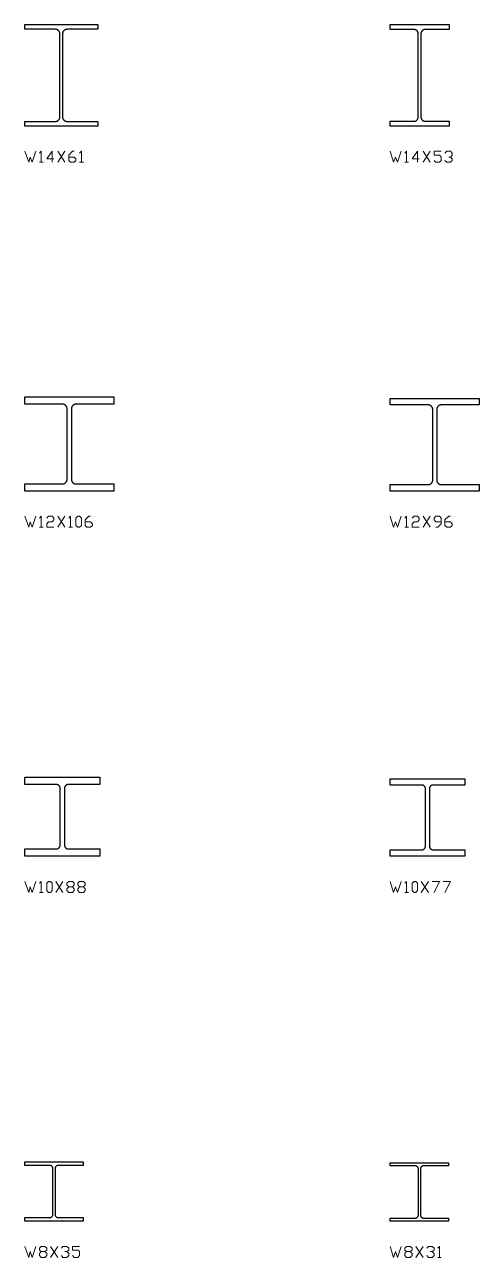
# Model space of a CAD drawing. Header units: inches. Extents: x 0 to 967, y -705 to 45.
# Drawn here: x 500 to 562.2, y -655 to -486.1 of the extents above; entities that cross this region are included whole.
import ezdxf

# ---------------------------------------------------------------- set-up
doc = ezdxf.new("R2010")
doc.units = ezdxf.units.IN
doc.header["$MEASUREMENT"] = 0
doc.layers.add('AISC_STEEL', color=7, linetype='Continuous')

msp = doc.modelspace()

# ---------------------------------------------------------------- linework, layer by layer
at = {"color": 3, "lineweight": 0}
for p, q in [((504.52, -504.95), (505.5, -503.45)), ((504.52, -503.45), (505.5, -504.95)), ((554.51, -504.95), (555.49, -503.45)), ((554.51, -503.45), (555.49, -504.95)), ((502.04, -504.95), (502.51, -504.95)), ((507.52, -504.95), (508.03, -504.95)), ((552.03, -504.95), (552.49, -504.95)), ((504.52, -554.93), (505.5, -553.44)), ((504.52, -553.44), (505.5, -554.93)), ((554.51, -554.93), (555.49, -553.44)), ((554.51, -553.44), (555.49, -554.93)), ((502.04, -554.93), (502.51, -554.93)), ((506.02, -554.93), (506.54, -554.93)), ((552.03, -554.93), (552.49, -554.93)), ((504.26, -604.97), (505.24, -603.47)), ((504.26, -603.47), (505.24, -604.97)), ((506.02, -604.2), (506.54, -604.2)), ((507.52, -604.2), (508.03, -604.2)), ((554.25, -604.97), (555.23, -603.47)), ((554.25, -603.47), (555.23, -604.97)), ((502.04, -604.97), (502.51, -604.97)), ((552.03, -604.97), (552.49, -604.97)), ((503.54, -654.96), (504.52, -653.46)), ((503.54, -653.46), (504.52, -654.96)), ((553.53, -654.96), (554.51, -653.46)), ((553.53, -653.46), (554.51, -654.96)), ((502.25, -654.18), (502.77, -654.18)), ((552.24, -654.18), (552.75, -654.18)), ((556.52, -654.96), (556.99, -654.96))]:
    msp.add_line(p, q, dxfattribs=at)
for points in [[(500.03, -503.45), (500.55, -504.95), (500.75, -504.23), (501.01, -504.95), (501.53, -503.45)], [(502.04, -503.71), (502.25, -503.45), (502.25, -504.95)], [(504.01, -504.48), (503.02, -504.48), (503.75, -503.45), (503.75, -504.95)], [(506.02, -504.23), (506.79, -504.23), (507, -504.48), (507, -504.69), (506.79, -504.95), (506.28, -504.95), (506.02, -504.69), (506.02, -503.97), (506.54, -503.45), (506.79, -503.45)], [(507.52, -503.71), (507.78, -503.45), (507.78, -504.95)], [(550.02, -503.45), (550.48, -504.95), (550.74, -504.23), (551, -504.95), (551.51, -503.45)], [(552.03, -503.71), (552.24, -503.45), (552.24, -504.95)], [(553.99, -504.48), (553.01, -504.48), (553.73, -503.45), (553.73, -504.95)], [(556.01, -504.69), (556.26, -504.95), (556.73, -504.95), (556.99, -504.69), (556.99, -504.23), (556.73, -503.97), (556.01, -503.97), (556.01, -503.45), (556.99, -503.45)], [(557.5, -503.71), (557.76, -503.45), (558.28, -503.45), (558.48, -503.71), (558.48, -503.97), (558.28, -504.23)], [(558.02, -504.23), (558.28, -504.23), (558.48, -504.48), (558.48, -504.69), (558.28, -504.95), (557.76, -504.95), (557.5, -504.69)], [(500.03, -553.44), (500.55, -554.93), (500.75, -554.21), (501.01, -554.93), (501.53, -553.44)], [(502.04, -553.69), (502.25, -553.44), (502.25, -554.93)], [(503.02, -553.69), (503.28, -553.44), (503.75, -553.44), (504.01, -553.69), (504.01, -553.95), (503.75, -554.21), (503.28, -554.21), (503.02, -554.47), (503.02, -554.93), (504.01, -554.93)], [(506.02, -553.69), (506.28, -553.44), (506.28, -554.93)], [(508.29, -554.21), (509.01, -554.21), (509.27, -554.47), (509.27, -554.73), (509.01, -554.93), (508.5, -554.93), (508.29, -554.73), (508.29, -553.95), (508.76, -553.44), (509.01, -553.44)], [(550.02, -553.44), (550.48, -554.93), (550.74, -554.21), (551, -554.93), (551.51, -553.44)], [(552.03, -553.69), (552.24, -553.44), (552.24, -554.93)], [(553.01, -553.69), (553.27, -553.44), (553.73, -553.44), (553.99, -553.69), (553.99, -553.95), (553.73, -554.21), (553.27, -554.21), (553.01, -554.47), (553.01, -554.93), (553.99, -554.93)], [(556.26, -554.93), (556.52, -554.93), (556.99, -554.47), (556.99, -553.69), (556.73, -553.44), (556.26, -553.44), (556.01, -553.69), (556.01, -553.95), (556.26, -554.21), (556.99, -554.21)], [(557.5, -554.21), (558.28, -554.21), (558.48, -554.47), (558.48, -554.73), (558.28, -554.93), (557.76, -554.93), (557.5, -554.73), (557.5, -553.95), (558.02, -553.44), (558.28, -553.44)], [(500.03, -603.47), (500.55, -604.97), (500.75, -604.2), (501.01, -604.97), (501.53, -603.47)], [(502.04, -603.68), (502.25, -603.47), (502.25, -604.97)], [(550.02, -603.47), (550.48, -604.97), (550.74, -604.2), (551, -604.97), (551.51, -603.47)], [(552.03, -603.68), (552.24, -603.47), (552.24, -604.97)], [(555.75, -603.47), (556.73, -603.47), (556.01, -604.97)], [(557.24, -603.47), (558.28, -603.47), (557.5, -604.97)], [(500.03, -653.46), (500.55, -654.96), (500.75, -654.18), (501.01, -654.96), (501.53, -653.46)], [(505.04, -653.72), (505.24, -653.46), (505.76, -653.46), (506.02, -653.72), (506.02, -653.98), (505.76, -654.18)], [(506.54, -654.7), (506.79, -654.96), (507.26, -654.96), (507.52, -654.7), (507.52, -654.18), (507.26, -653.98), (506.54, -653.98), (506.54, -653.46), (507.52, -653.46)], [(550.02, -653.46), (550.48, -654.96), (550.74, -654.18), (551, -654.96), (551.51, -653.46)], [(555.02, -653.72), (555.23, -653.46), (555.75, -653.46), (556.01, -653.72), (556.01, -653.98), (555.75, -654.18)], [(556.52, -653.72), (556.73, -653.46), (556.73, -654.96)], [(505.5, -654.18), (505.76, -654.18), (506.02, -654.44), (506.02, -654.7), (505.76, -654.96), (505.24, -654.96), (505.04, -654.7)], [(555.49, -654.18), (555.75, -654.18), (556.01, -654.44), (556.01, -654.7), (555.75, -654.96), (555.23, -654.96), (555.02, -654.7)]]:
    msp.add_lwpolyline(points, dxfattribs=at)
for points in [[(507.26, -554.93), (507.26, -554.93), (507.52, -554.93), (507.78, -554.73), (507.78, -553.69), (507.52, -553.44), (507.26, -553.44), (507, -553.69), (507, -554.73)], [(503.28, -604.97), (503.28, -604.97), (503.54, -604.97), (503.75, -604.71), (503.75, -603.68), (503.54, -603.47), (503.28, -603.47), (503.02, -603.68), (503.02, -604.71)], [(506.54, -604.2), (506.79, -604.46), (506.79, -604.71), (506.54, -604.97), (506.02, -604.97), (505.76, -604.71), (505.76, -604.46), (506.02, -604.2), (505.76, -603.94), (505.76, -603.68), (506.02, -603.47), (506.54, -603.47), (506.79, -603.68), (506.79, -603.94)], [(508.03, -604.2), (508.29, -604.46), (508.29, -604.71), (508.03, -604.97), (507.52, -604.97), (507.26, -604.71), (507.26, -604.46), (507.52, -604.2), (507.26, -603.94), (507.26, -603.68), (507.52, -603.47), (508.03, -603.47), (508.29, -603.68), (508.29, -603.94)], [(553.27, -604.97), (553.27, -604.97), (553.53, -604.97), (553.73, -604.71), (553.73, -603.68), (553.53, -603.47), (553.27, -603.47), (553.01, -603.68), (553.01, -604.71)], [(502.77, -654.18), (503.02, -654.44), (503.02, -654.7), (502.77, -654.96), (502.25, -654.96), (502.04, -654.7), (502.04, -654.44), (502.25, -654.18), (502.04, -653.98), (502.04, -653.72), (502.25, -653.46), (502.77, -653.46), (503.02, -653.72), (503.02, -653.98)], [(552.75, -654.18), (553.01, -654.44), (553.01, -654.7), (552.75, -654.96), (552.24, -654.96), (552.03, -654.7), (552.03, -654.44), (552.24, -654.18), (552.03, -653.98), (552.03, -653.72), (552.24, -653.46), (552.75, -653.46), (553.01, -653.72), (553.01, -653.98)]]:
    msp.add_lwpolyline(points, close=True, dxfattribs=at)
at = {"layer": 'AISC_STEEL'}
for points in [[(510, -486.1), (510, -486.74), (505.78, -486.74), (505.75, -486.75), (505.72, -486.75), (505.7, -486.75), (505.67, -486.76), (505.64, -486.76), (505.61, -486.77), (505.58, -486.78), (505.55, -486.79), (505.53, -486.8), (505.5, -486.82), (505.48, -486.83), (505.45, -486.85), (505.43, -486.86), (505.41, -486.88), (505.38, -486.9), (505.36, -486.92), (505.34, -486.94), (505.32, -486.96), (505.3, -486.99), (505.29, -487.01), (505.27, -487.03), (505.26, -487.06), (505.24, -487.09), (505.23, -487.11), (505.22, -487.14), (505.21, -487.17), (505.21, -487.2), (505.2, -487.22), (505.19, -487.25), (505.19, -487.28), (505.19, -487.31), (505.19, -487.34), (505.19, -498.76), (505.19, -498.79), (505.19, -498.82), (505.19, -498.85), (505.2, -498.88), (505.21, -498.9), (505.21, -498.93), (505.22, -498.96), (505.23, -498.99), (505.24, -499.01), (505.26, -499.04), (505.27, -499.07), (505.29, -499.09), (505.3, -499.11), (505.32, -499.14), (505.34, -499.16), (505.36, -499.18), (505.38, -499.2), (505.41, -499.22), (505.43, -499.24), (505.45, -499.25), (505.48, -499.27), (505.5, -499.28), (505.53, -499.3), (505.55, -499.31), (505.58, -499.32), (505.61, -499.33), (505.64, -499.34), (505.67, -499.34), (505.7, -499.35), (505.72, -499.35), (505.75, -499.35), (505.78, -499.35), (510, -499.35), (510, -500), (505, -500), (500, -500), (500, -499.35), (504.22, -499.35), (504.25, -499.35), (504.28, -499.35), (504.3, -499.35), (504.33, -499.34), (504.36, -499.34), (504.39, -499.33), (504.42, -499.32), (504.45, -499.31), (504.47, -499.3), (504.5, -499.28), (504.52, -499.27), (504.55, -499.25), (504.57, -499.24), (504.59, -499.22), (504.62, -499.2), (504.64, -499.18), (504.66, -499.16), (504.68, -499.14), (504.7, -499.11), (504.71, -499.09), (504.73, -499.07), (504.74, -499.04), (504.76, -499.01), (504.77, -498.99), (504.78, -498.96), (504.79, -498.93), (504.79, -498.9), (504.8, -498.88), (504.81, -498.85), (504.81, -498.82), (504.81, -498.79), (504.81, -498.76), (504.81, -487.34), (504.81, -487.31), (504.81, -487.28), (504.81, -487.25), (504.8, -487.22), (504.79, -487.2), (504.79, -487.17), (504.78, -487.14), (504.77, -487.11), (504.76, -487.09), (504.74, -487.06), (504.73, -487.03), (504.71, -487.01), (504.7, -486.99), (504.68, -486.96), (504.66, -486.94), (504.64, -486.92), (504.62, -486.9), (504.59, -486.88), (504.57, -486.86), (504.55, -486.85), (504.52, -486.83), (504.5, -486.82), (504.47, -486.8), (504.45, -486.79), (504.42, -486.78), (504.39, -486.77), (504.36, -486.76), (504.33, -486.76), (504.3, -486.75), (504.28, -486.75), (504.25, -486.75), (504.22, -486.74), (500, -486.74), (500, -486.1), (505, -486.1)], [(558.06, -486.1), (558.06, -486.76), (554.8, -486.76), (554.78, -486.76), (554.75, -486.76), (554.72, -486.77), (554.69, -486.77), (554.66, -486.78), (554.63, -486.79), (554.6, -486.8), (554.57, -486.81), (554.55, -486.82), (554.52, -486.83), (554.49, -486.85), (554.47, -486.87), (554.44, -486.88), (554.42, -486.9), (554.4, -486.92), (554.38, -486.94), (554.36, -486.97), (554.34, -486.99), (554.32, -487.01), (554.3, -487.04), (554.29, -487.06), (554.28, -487.09), (554.26, -487.12), (554.25, -487.15), (554.24, -487.17), (554.23, -487.2), (554.23, -487.23), (554.22, -487.26), (554.22, -487.29), (554.22, -487.32), (554.22, -487.35), (554.22, -498.75), (554.22, -498.78), (554.22, -498.81), (554.22, -498.84), (554.23, -498.87), (554.23, -498.9), (554.24, -498.93), (554.25, -498.95), (554.26, -498.98), (554.28, -499.01), (554.29, -499.04), (554.3, -499.06), (554.32, -499.09), (554.34, -499.11), (554.36, -499.13), (554.38, -499.16), (554.4, -499.18), (554.42, -499.2), (554.44, -499.22), (554.47, -499.23), (554.49, -499.25), (554.52, -499.27), (554.55, -499.28), (554.57, -499.29), (554.6, -499.3), (554.63, -499.31), (554.66, -499.32), (554.69, -499.33), (554.72, -499.33), (554.75, -499.34), (554.78, -499.34), (554.8, -499.34), (558.06, -499.34), (558.06, -500), (554.03, -500), (550, -500), (550, -499.34), (553.25, -499.34), (553.28, -499.34), (553.31, -499.34), (553.34, -499.33), (553.37, -499.33), (553.4, -499.32), (553.43, -499.31), (553.46, -499.3), (553.49, -499.29), (553.51, -499.28), (553.54, -499.27), (553.57, -499.25), (553.59, -499.23), (553.62, -499.22), (553.64, -499.2), (553.66, -499.18), (553.68, -499.16), (553.7, -499.13), (553.72, -499.11), (553.74, -499.09), (553.76, -499.06), (553.77, -499.04), (553.78, -499.01), (553.8, -498.98), (553.81, -498.95), (553.82, -498.93), (553.83, -498.9), (553.83, -498.87), (553.84, -498.84), (553.84, -498.81), (553.84, -498.78), (553.85, -498.75), (553.85, -487.35), (553.84, -487.32), (553.84, -487.29), (553.84, -487.26), (553.83, -487.23), (553.83, -487.2), (553.82, -487.17), (553.81, -487.15), (553.8, -487.12), (553.78, -487.09), (553.77, -487.06), (553.76, -487.04), (553.74, -487.01), (553.72, -486.99), (553.7, -486.97), (553.68, -486.94), (553.66, -486.92), (553.64, -486.9), (553.62, -486.88), (553.59, -486.87), (553.57, -486.85), (553.54, -486.83), (553.51, -486.82), (553.49, -486.81), (553.46, -486.8), (553.43, -486.79), (553.4, -486.78), (553.37, -486.77), (553.34, -486.77), (553.31, -486.76), (553.28, -486.76), (553.25, -486.76), (550, -486.76), (550, -486.1), (554.03, -486.1)], [(512.2, -537.1), (512.2, -538.09), (507, -538.09), (506.98, -538.09), (506.95, -538.09), (506.92, -538.1), (506.89, -538.1), (506.86, -538.11), (506.83, -538.12), (506.8, -538.13), (506.78, -538.14), (506.75, -538.15), (506.72, -538.16), (506.7, -538.18), (506.67, -538.19), (506.65, -538.21), (506.62, -538.23), (506.6, -538.25), (506.58, -538.27), (506.56, -538.29), (506.54, -538.31), (506.52, -538.33), (506.51, -538.36), (506.49, -538.38), (506.48, -538.41), (506.46, -538.43), (506.45, -538.46), (506.44, -538.49), (506.43, -538.52), (506.42, -538.54), (506.42, -538.57), (506.41, -538.6), (506.41, -538.63), (506.41, -538.66), (506.4, -538.69), (506.4, -548.41), (506.41, -548.44), (506.41, -548.47), (506.41, -548.5), (506.42, -548.53), (506.42, -548.56), (506.43, -548.58), (506.44, -548.61), (506.45, -548.64), (506.46, -548.67), (506.48, -548.69), (506.49, -548.72), (506.51, -548.74), (506.52, -548.77), (506.54, -548.79), (506.56, -548.81), (506.58, -548.83), (506.6, -548.85), (506.62, -548.87), (506.65, -548.89), (506.67, -548.91), (506.7, -548.92), (506.72, -548.94), (506.75, -548.95), (506.78, -548.96), (506.8, -548.97), (506.83, -548.98), (506.86, -548.99), (506.89, -549), (506.92, -549), (506.95, -549.01), (506.98, -549.01), (507, -549.01), (512.2, -549.01), (512.2, -550), (506.1, -550), (500, -550), (500, -549.01), (505.19, -549.01), (505.22, -549.01), (505.25, -549.01), (505.28, -549), (505.31, -549), (505.34, -548.99), (505.37, -548.98), (505.4, -548.97), (505.42, -548.96), (505.45, -548.95), (505.48, -548.94), (505.5, -548.92), (505.53, -548.91), (505.55, -548.89), (505.58, -548.87), (505.6, -548.85), (505.62, -548.83), (505.64, -548.81), (505.66, -548.79), (505.68, -548.77), (505.69, -548.74), (505.71, -548.72), (505.72, -548.69), (505.74, -548.67), (505.75, -548.64), (505.76, -548.61), (505.77, -548.58), (505.78, -548.56), (505.78, -548.53), (505.79, -548.5), (505.79, -548.47), (505.79, -548.44), (505.79, -548.41), (505.79, -538.69), (505.79, -538.66), (505.79, -538.63), (505.79, -538.6), (505.78, -538.57), (505.78, -538.54), (505.77, -538.52), (505.76, -538.49), (505.75, -538.46), (505.74, -538.43), (505.72, -538.41), (505.71, -538.38), (505.69, -538.36), (505.68, -538.33), (505.66, -538.31), (505.64, -538.29), (505.62, -538.27), (505.6, -538.25), (505.58, -538.23), (505.55, -538.21), (505.53, -538.19), (505.5, -538.18), (505.48, -538.16), (505.45, -538.15), (505.42, -538.14), (505.4, -538.13), (505.37, -538.12), (505.34, -538.11), (505.31, -538.1), (505.28, -538.1), (505.25, -538.09), (505.22, -538.09), (505.19, -538.09), (500, -538.09), (500, -537.1), (506.1, -537.1)], [(562.2, -537.3), (562.2, -538.2), (556.97, -538.2), (556.95, -538.2), (556.92, -538.2), (556.89, -538.21), (556.86, -538.21), (556.83, -538.22), (556.8, -538.23), (556.77, -538.24), (556.75, -538.25), (556.72, -538.26), (556.69, -538.27), (556.67, -538.29), (556.64, -538.3), (556.62, -538.32), (556.59, -538.34), (556.57, -538.36), (556.55, -538.38), (556.53, -538.4), (556.51, -538.42), (556.49, -538.44), (556.48, -538.47), (556.46, -538.49), (556.45, -538.52), (556.43, -538.54), (556.42, -538.57), (556.41, -538.6), (556.4, -538.63), (556.39, -538.65), (556.39, -538.68), (556.38, -538.71), (556.38, -538.74), (556.38, -538.77), (556.37, -538.8), (556.37, -548.5), (556.38, -548.53), (556.38, -548.56), (556.38, -548.59), (556.39, -548.62), (556.39, -548.65), (556.4, -548.67), (556.41, -548.7), (556.42, -548.73), (556.43, -548.76), (556.45, -548.78), (556.46, -548.81), (556.48, -548.83), (556.49, -548.86), (556.51, -548.88), (556.53, -548.9), (556.55, -548.92), (556.57, -548.94), (556.59, -548.96), (556.62, -548.98), (556.64, -549), (556.67, -549.01), (556.69, -549.03), (556.72, -549.04), (556.75, -549.05), (556.77, -549.06), (556.8, -549.07), (556.83, -549.08), (556.86, -549.09), (556.89, -549.09), (556.92, -549.1), (556.95, -549.1), (556.97, -549.1), (562.2, -549.1), (562.2, -550), (556.1, -550), (550, -550), (550, -549.1), (555.22, -549.1), (555.25, -549.1), (555.28, -549.1), (555.31, -549.09), (555.34, -549.09), (555.37, -549.08), (555.4, -549.07), (555.43, -549.06), (555.45, -549.05), (555.48, -549.04), (555.51, -549.03), (555.53, -549.01), (555.56, -549), (555.58, -548.98), (555.61, -548.96), (555.63, -548.94), (555.65, -548.92), (555.67, -548.9), (555.69, -548.88), (555.71, -548.86), (555.72, -548.83), (555.74, -548.81), (555.75, -548.78), (555.77, -548.76), (555.78, -548.73), (555.79, -548.7), (555.8, -548.67), (555.81, -548.65), (555.81, -548.62), (555.82, -548.59), (555.82, -548.56), (555.82, -548.53), (555.83, -548.5), (555.83, -538.8), (555.82, -538.77), (555.82, -538.74), (555.82, -538.71), (555.81, -538.68), (555.81, -538.65), (555.8, -538.63), (555.79, -538.6), (555.78, -538.57), (555.77, -538.54), (555.75, -538.52), (555.74, -538.49), (555.72, -538.47), (555.71, -538.44), (555.69, -538.42), (555.67, -538.4), (555.65, -538.38), (555.63, -538.36), (555.61, -538.34), (555.58, -538.32), (555.56, -538.3), (555.53, -538.29), (555.51, -538.27), (555.48, -538.26), (555.45, -538.25), (555.43, -538.24), (555.4, -538.23), (555.37, -538.22), (555.34, -538.21), (555.31, -538.21), (555.28, -538.2), (555.25, -538.2), (555.22, -538.2), (550, -538.2), (550, -537.3), (556.1, -537.3)], [(510.3, -589.2), (510.3, -590.19), (505.95, -590.19), (505.92, -590.19), (505.89, -590.19), (505.87, -590.2), (505.84, -590.2), (505.81, -590.21), (505.78, -590.22), (505.75, -590.23), (505.73, -590.24), (505.7, -590.26), (505.68, -590.27), (505.65, -590.29), (505.63, -590.31), (505.61, -590.33), (505.59, -590.35), (505.57, -590.37), (505.55, -590.39), (505.53, -590.42), (505.52, -590.44), (505.51, -590.47), (505.49, -590.49), (505.48, -590.52), (505.47, -590.55), (505.47, -590.57), (505.46, -590.6), (505.46, -590.63), (505.45, -590.66), (505.45, -590.69), (505.45, -598.51), (505.45, -598.54), (505.46, -598.57), (505.46, -598.6), (505.47, -598.63), (505.47, -598.65), (505.48, -598.68), (505.49, -598.71), (505.51, -598.73), (505.52, -598.76), (505.53, -598.78), (505.55, -598.81), (505.57, -598.83), (505.59, -598.85), (505.61, -598.87), (505.63, -598.89), (505.65, -598.91), (505.68, -598.93), (505.7, -598.94), (505.73, -598.96), (505.75, -598.97), (505.78, -598.98), (505.81, -598.99), (505.84, -599), (505.87, -599), (505.89, -599.01), (505.92, -599.01), (505.95, -599.01), (510.3, -599.01), (510.3, -600), (505.15, -600), (500, -600), (500, -599.01), (504.35, -599.01), (504.38, -599.01), (504.41, -599.01), (504.43, -599), (504.46, -599), (504.49, -598.99), (504.52, -598.98), (504.55, -598.97), (504.57, -598.96), (504.6, -598.94), (504.62, -598.93), (504.65, -598.91), (504.67, -598.89), (504.69, -598.87), (504.71, -598.85), (504.73, -598.83), (504.75, -598.81), (504.77, -598.78), (504.78, -598.76), (504.79, -598.73), (504.81, -598.71), (504.82, -598.68), (504.83, -598.65), (504.83, -598.63), (504.84, -598.6), (504.84, -598.57), (504.85, -598.54), (504.85, -598.51), (504.85, -590.69), (504.85, -590.66), (504.84, -590.63), (504.84, -590.6), (504.83, -590.57), (504.83, -590.55), (504.82, -590.52), (504.81, -590.49), (504.79, -590.47), (504.78, -590.44), (504.77, -590.42), (504.75, -590.39), (504.73, -590.37), (504.71, -590.35), (504.69, -590.33), (504.67, -590.31), (504.65, -590.29), (504.62, -590.27), (504.6, -590.26), (504.57, -590.24), (504.55, -590.23), (504.52, -590.22), (504.49, -590.21), (504.46, -590.2), (504.43, -590.2), (504.41, -590.19), (504.38, -590.19), (504.35, -590.19), (500, -590.19), (500, -589.2), (505.15, -589.2)], [(560.2, -589.4), (560.2, -590.27), (555.87, -590.27), (555.84, -590.27), (555.81, -590.27), (555.78, -590.28), (555.75, -590.28), (555.72, -590.29), (555.69, -590.3), (555.67, -590.31), (555.64, -590.32), (555.62, -590.34), (555.59, -590.35), (555.57, -590.37), (555.54, -590.39), (555.52, -590.41), (555.5, -590.43), (555.48, -590.45), (555.46, -590.47), (555.45, -590.5), (555.43, -590.52), (555.42, -590.55), (555.41, -590.57), (555.4, -590.6), (555.39, -590.63), (555.38, -590.65), (555.37, -590.68), (555.37, -590.71), (555.37, -590.74), (555.37, -590.77), (555.37, -598.63), (555.37, -598.66), (555.37, -598.69), (555.37, -598.72), (555.38, -598.75), (555.39, -598.77), (555.4, -598.8), (555.41, -598.83), (555.42, -598.85), (555.43, -598.88), (555.45, -598.9), (555.46, -598.93), (555.48, -598.95), (555.5, -598.97), (555.52, -598.99), (555.54, -599.01), (555.57, -599.03), (555.59, -599.05), (555.62, -599.06), (555.64, -599.08), (555.67, -599.09), (555.69, -599.1), (555.72, -599.11), (555.75, -599.12), (555.78, -599.12), (555.81, -599.13), (555.84, -599.13), (555.87, -599.13), (560.2, -599.13), (560.2, -600), (555.1, -600), (550, -600), (550, -599.13), (554.34, -599.13), (554.36, -599.13), (554.39, -599.13), (554.42, -599.12), (554.45, -599.12), (554.48, -599.11), (554.51, -599.1), (554.53, -599.09), (554.56, -599.08), (554.59, -599.06), (554.61, -599.05), (554.63, -599.03), (554.66, -599.01), (554.68, -598.99), (554.7, -598.97), (554.72, -598.95), (554.74, -598.93), (554.75, -598.9), (554.77, -598.88), (554.78, -598.85), (554.79, -598.83), (554.8, -598.8), (554.81, -598.77), (554.82, -598.75), (554.83, -598.72), (554.83, -598.69), (554.83, -598.66), (554.84, -598.63), (554.84, -590.77), (554.83, -590.74), (554.83, -590.71), (554.83, -590.68), (554.82, -590.65), (554.81, -590.63), (554.8, -590.6), (554.79, -590.57), (554.78, -590.55), (554.77, -590.52), (554.75, -590.5), (554.74, -590.47), (554.72, -590.45), (554.7, -590.43), (554.68, -590.41), (554.66, -590.39), (554.63, -590.37), (554.61, -590.35), (554.59, -590.34), (554.56, -590.32), (554.53, -590.31), (554.51, -590.3), (554.48, -590.29), (554.45, -590.28), (554.42, -590.28), (554.39, -590.27), (554.36, -590.27), (554.34, -590.27), (550, -590.27), (550, -589.4), (555.1, -589.4)], [(508.02, -641.88), (508.02, -642.38), (504.56, -642.38), (504.53, -642.38), (504.5, -642.38), (504.47, -642.38), (504.44, -642.39), (504.42, -642.4), (504.39, -642.41), (504.36, -642.43), (504.34, -642.44), (504.31, -642.46), (504.29, -642.48), (504.27, -642.5), (504.25, -642.52), (504.23, -642.55), (504.22, -642.57), (504.2, -642.6), (504.19, -642.63), (504.18, -642.65), (504.17, -642.68), (504.17, -642.71), (504.17, -642.74), (504.17, -642.77), (504.17, -649.11), (504.17, -649.14), (504.17, -649.17), (504.17, -649.2), (504.18, -649.23), (504.19, -649.25), (504.2, -649.28), (504.22, -649.31), (504.23, -649.33), (504.25, -649.36), (504.27, -649.38), (504.29, -649.4), (504.31, -649.42), (504.34, -649.44), (504.36, -649.45), (504.39, -649.47), (504.42, -649.48), (504.44, -649.49), (504.47, -649.5), (504.5, -649.5), (504.53, -649.5), (504.56, -649.5), (508.02, -649.5), (508.02, -650), (504.01, -650), (500, -650), (500, -649.5), (503.46, -649.5), (503.49, -649.5), (503.52, -649.5), (503.55, -649.5), (503.58, -649.49), (503.6, -649.48), (503.63, -649.47), (503.66, -649.45), (503.68, -649.44), (503.71, -649.42), (503.73, -649.4), (503.75, -649.38), (503.77, -649.36), (503.79, -649.33), (503.8, -649.31), (503.82, -649.28), (503.83, -649.25), (503.84, -649.23), (503.85, -649.2), (503.85, -649.17), (503.85, -649.14), (503.85, -649.11), (503.85, -642.77), (503.85, -642.74), (503.85, -642.71), (503.85, -642.68), (503.84, -642.65), (503.83, -642.63), (503.82, -642.6), (503.8, -642.57), (503.79, -642.55), (503.77, -642.52), (503.75, -642.5), (503.73, -642.48), (503.71, -642.46), (503.68, -642.44), (503.66, -642.43), (503.63, -642.41), (503.6, -642.4), (503.58, -642.39), (503.55, -642.38), (503.52, -642.38), (503.49, -642.38), (503.46, -642.38), (500, -642.38), (500, -641.88), (504.01, -641.88)], [(558, -642), (558, -642.43), (554.54, -642.43), (554.51, -642.44), (554.48, -642.44), (554.45, -642.44), (554.42, -642.45), (554.39, -642.46), (554.37, -642.47), (554.34, -642.49), (554.31, -642.5), (554.29, -642.52), (554.27, -642.54), (554.25, -642.56), (554.23, -642.58), (554.21, -642.61), (554.2, -642.63), (554.18, -642.66), (554.17, -642.69), (554.16, -642.71), (554.15, -642.74), (554.15, -642.77), (554.14, -642.8), (554.14, -642.83), (554.14, -649.17), (554.14, -649.2), (554.15, -649.23), (554.15, -649.26), (554.16, -649.29), (554.17, -649.31), (554.18, -649.34), (554.2, -649.37), (554.21, -649.39), (554.23, -649.42), (554.25, -649.44), (554.27, -649.46), (554.29, -649.48), (554.31, -649.5), (554.34, -649.51), (554.37, -649.53), (554.39, -649.54), (554.42, -649.55), (554.45, -649.56), (554.48, -649.56), (554.51, -649.56), (554.54, -649.57), (558, -649.57), (558, -650), (554, -650), (550, -650), (550, -649.57), (553.46, -649.57), (553.49, -649.56), (553.52, -649.56), (553.55, -649.56), (553.58, -649.55), (553.61, -649.54), (553.63, -649.53), (553.66, -649.51), (553.69, -649.5), (553.71, -649.48), (553.73, -649.46), (553.75, -649.44), (553.77, -649.42), (553.79, -649.39), (553.8, -649.37), (553.82, -649.34), (553.83, -649.31), (553.84, -649.29), (553.85, -649.26), (553.85, -649.23), (553.86, -649.2), (553.86, -649.17), (553.86, -642.83), (553.86, -642.8), (553.85, -642.77), (553.85, -642.74), (553.84, -642.71), (553.83, -642.69), (553.82, -642.66), (553.8, -642.63), (553.79, -642.61), (553.77, -642.58), (553.75, -642.56), (553.73, -642.54), (553.71, -642.52), (553.69, -642.5), (553.66, -642.49), (553.63, -642.47), (553.61, -642.46), (553.58, -642.45), (553.55, -642.44), (553.52, -642.44), (553.49, -642.44), (553.46, -642.43), (550, -642.43), (550, -642), (554, -642)]]:
    msp.add_lwpolyline(points, close=True, dxfattribs=at)

doc.saveas('drawing.dxf')
